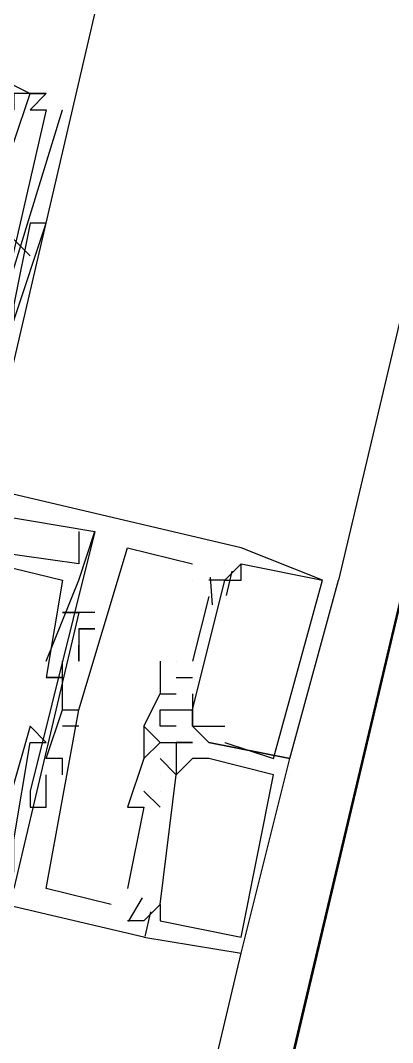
# Model space of a CAD drawing. Header units: feet. Extents: x -84 to 198, y -22 to 181.
# Drawn here: x 119.792 to 120.098, y 83.398 to 84.238 of the extents above; entities that cross this region are included whole.
import ezdxf

# ---------------------------------------------------------------- set-up
doc = ezdxf.new("R2010")
doc.units = ezdxf.units.FT
doc.layers.add('A-LINEA', color=7, linetype='CONTINUOUS')

msp = doc.modelspace()

# ---------------------------------------------------------------- linework, layer by layer
at = {"layer": 'A-LINEA'}
for p, q in [((121.84, 91.1111), (114.56, 60.2978)), ((121.7067, 90.7911), (120.0533, 83.7778)), ((119.8533, 84.2444), (119.76, 83.8444)), ((119.8133, 84.1778), (119.7867, 84.1778)), ((119.8, 84.1778), (119.8, 84.1778)), ((119.8133, 84.1778), (119.8133, 84.1778)), ((119.8133, 84.1778), (119.8133, 84.1778)), ((119.8, 84.1644), (119.8, 84.1644)), ((119.8133, 84.1644), (119.8133, 84.1644)), ((119.8133, 84.1644), (119.8133, 84.1644)), ((119.8267, 84.1644), (119.8267, 84.1644)), ((119.8, 84.0711), (119.7867, 84.0044)), ((119.8, 84.0711), (119.7867, 84.0044)), ((119.7867, 84.0578), (119.8, 84.0444)), ((119.84, 83.8178), (119.84, 83.8178)), ((119.84, 83.8178), (119.84, 83.8178)), ((119.84, 83.8178), (119.84, 83.8178)), ((119.8533, 83.8178), (119.8533, 83.8178)), ((119.8533, 83.8178), (119.8533, 83.8178)), ((119.8533, 83.8178), (119.8533, 83.8178)), ((119.8533, 83.8178), (119.8533, 83.8178)), ((119.8533, 83.8178), (119.8533, 83.8178)), ((119.8533, 83.8178), (119.8533, 83.8178)), ((119.88, 83.8044), (119.88, 83.8044)), ((119.88, 83.8044), (119.88, 83.8044)), ((119.88, 83.8044), (119.88, 83.8044)), ((119.9733, 83.8044), (119.9733, 83.8044)), ((119.9733, 83.8044), (119.9733, 83.8044)), ((119.9733, 83.8044), (119.9733, 83.8044)), ((119.9733, 83.8044), (119.9733, 83.8044)), ((119.9733, 83.8044), (119.9733, 83.8044)), ((119.9733, 83.8044), (119.9733, 83.8044)), ((119.84, 83.7911), (119.84, 83.7911)), ((119.84, 83.7911), (119.84, 83.7911)), ((119.84, 83.7911), (119.84, 83.7911)), ((119.9333, 83.7911), (119.9333, 83.7911)), ((119.9333, 83.7911), (119.9333, 83.7911)), ((119.9333, 83.7911), (119.9333, 83.7911)), ((119.96, 83.7911), (119.96, 83.7911)), ((119.96, 83.7911), (119.96, 83.7911)), ((119.96, 83.7911), (119.96, 83.7911)), ((119.96, 83.7911), (119.96, 83.7911)), ((119.96, 83.7911), (119.96, 83.7911)), ((119.96, 83.7911), (119.96, 83.7911)), ((119.9733, 83.7911), (119.9733, 83.7911)), ((119.9733, 83.7911), (119.9733, 83.7911)), ((119.9733, 83.7911), (119.9733, 83.7911)), ((119.9733, 83.7911), (119.9733, 83.7911)), ((119.9733, 83.7911), (119.9733, 83.7911)), ((119.9733, 83.7911), (119.9733, 83.7911)), ((119.9733, 83.7911), (119.9733, 83.7911)), ((119.9733, 83.7911), (119.9733, 83.7911)), ((119.9733, 83.7911), (119.9733, 83.7911)), ((119.9733, 83.7911), (119.9733, 83.7911)), ((119.9733, 83.7911), (119.9733, 83.7911)), ((119.9733, 83.7911), (119.9733, 83.7911)), ((119.9657, 83.7851), (119.9609, 83.7651)), ((119.9657, 83.7851), (119.9609, 83.7651)), ((119.9657, 83.7851), (119.9609, 83.7651)), ((119.8267, 83.7778), (119.8267, 83.7778)), ((119.8267, 83.7778), (119.8267, 83.7778)), ((119.8267, 83.7778), (119.8267, 83.7778)), ((119.84, 83.7778), (119.84, 83.7778)), ((119.84, 83.7778), (119.84, 83.7778)), ((119.84, 83.7778), (119.84, 83.7778)), ((119.9333, 83.7778), (119.9333, 83.7778)), ((119.9333, 83.7778), (119.9333, 83.7778)), ((119.9333, 83.7778), (119.9333, 83.7778)), ((119.9467, 83.7778), (119.9467, 83.7778)), ((119.9467, 83.7778), (119.9467, 83.7778)), ((119.9467, 83.7778), (119.9467, 83.7778)), ((119.9467, 83.7778), (119.9467, 83.7778)), ((119.9467, 83.7778), (119.9467, 83.7778)), ((119.9467, 83.7778), (119.9467, 83.7778)), ((119.9479, 83.7803), (119.9495, 83.7576)), ((119.9479, 83.7803), (119.9495, 83.7576)), ((119.9479, 83.7803), (119.9495, 83.7576)), ((119.96, 83.7778), (119.96, 83.7778)), ((119.96, 83.7778), (119.96, 83.7778)), ((119.96, 83.7778), (119.96, 83.7778)), ((119.96, 83.7778), (119.96, 83.7778)), ((119.96, 83.7778), (119.96, 83.7778)), ((119.96, 83.7778), (119.96, 83.7778)), ((119.9733, 83.7778), (119.9733, 83.7778)), ((119.9733, 83.7778), (119.9733, 83.7778)), ((119.9733, 83.7778), (119.9733, 83.7778)), ((120.04, 83.7778), (120.04, 83.7778)), ((120.04, 83.7778), (120.04, 83.7778)), ((120.04, 83.7778), (120.04, 83.7778)), ((120.04, 83.7778), (120.04, 83.7778)), ((120.04, 83.7778), (120.04, 83.7778)), ((120.04, 83.7778), (120.04, 83.7778)), ((120.0533, 83.7778), (120.0533, 83.7778)), ((120.0533, 83.7778), (120.0533, 83.7778)), ((120.0533, 83.7778), (120.0533, 83.7778)), ((119.9467, 83.7644), (119.9333, 83.7111)), ((119.9467, 83.7644), (119.9333, 83.7111)), ((119.9467, 83.7644), (119.9333, 83.7111)), ((119.9467, 83.7644), (119.9467, 83.7644)), ((119.9467, 83.7644), (119.9467, 83.7644)), ((119.9467, 83.7644), (119.9467, 83.7644)), ((119.8267, 83.7511), (119.8267, 83.7511)), ((119.8267, 83.7511), (119.8267, 83.7511)), ((119.8267, 83.7511), (119.8267, 83.7511)), ((119.84, 83.7511), (119.84, 83.7511)), ((119.84, 83.7511), (119.84, 83.7511)), ((119.84, 83.7511), (119.84, 83.7511)), ((119.8533, 83.7511), (119.8533, 83.7511)), ((119.8533, 83.7511), (119.8533, 83.7511)), ((119.8533, 83.7511), (119.8533, 83.7511)), ((119.84, 83.7378), (119.84, 83.7378)), ((119.84, 83.7378), (119.84, 83.7378)), ((119.84, 83.7378), (119.84, 83.7378)), ((119.84, 83.7378), (119.84, 83.7378)), ((119.84, 83.7378), (119.84, 83.7378)), ((119.84, 83.7378), (119.84, 83.7378)), ((119.84, 83.7378), (119.84, 83.7378)), ((119.84, 83.7378), (119.84, 83.7378)), ((119.84, 83.7378), (119.84, 83.7378)), ((119.8533, 83.7378), (119.8533, 83.7378)), ((119.8533, 83.7378), (119.8533, 83.7378)), ((119.8533, 83.7378), (119.8533, 83.7378)), ((119.8533, 83.7378), (119.8533, 83.7378)), ((119.8533, 83.7378), (119.8533, 83.7378)), ((119.8533, 83.7378), (119.8533, 83.7378)), ((119.8533, 83.7378), (119.8533, 83.7378)), ((119.8533, 83.7378), (119.8533, 83.7378)), ((119.8533, 83.7378), (119.8533, 83.7378)), ((119.84, 83.7244), (119.84, 83.7244)), ((119.84, 83.7244), (119.84, 83.7244)), ((119.84, 83.7244), (119.84, 83.7244)), ((119.8133, 83.7111), (119.8133, 83.7111)), ((119.8133, 83.7111), (119.8133, 83.7111)), ((119.8133, 83.7111), (119.8133, 83.7111)), ((119.8267, 83.6711), (119.8267, 83.7111)), ((119.8267, 83.7111), (119.8267, 83.7111)), ((119.8267, 83.6711), (119.8267, 83.7111)), ((119.8267, 83.7111), (119.8267, 83.7111)), ((119.8267, 83.6711), (119.8267, 83.7111)), ((119.8267, 83.7111), (119.8267, 83.7111)), ((119.84, 83.7111), (119.84, 83.7111)), ((119.84, 83.7111), (119.84, 83.7111)), ((119.84, 83.7111), (119.84, 83.7111)), ((119.84, 83.7111), (119.84, 83.7111)), ((119.84, 83.7111), (119.84, 83.7111)), ((119.84, 83.7111), (119.84, 83.7111)), ((119.9067, 83.7111), (119.9067, 83.7111)), ((119.9067, 83.7111), (119.9067, 83.7111)), ((119.9067, 83.7111), (119.9067, 83.7111)), ((119.92, 83.7111), (119.92, 83.7111)), ((119.92, 83.7111), (119.92, 83.7111)), ((119.92, 83.7111), (119.92, 83.7111)), ((119.92, 83.7111), (119.92, 83.7111)), ((119.92, 83.7111), (119.92, 83.7111)), ((119.92, 83.7111), (119.92, 83.7111)), ((119.9333, 83.7111), (119.9333, 83.7111)), ((119.9333, 83.7111), (119.9333, 83.7111)), ((119.9333, 83.7111), (119.9333, 83.7111)), ((119.8133, 83.6978), (119.8133, 83.6978)), ((119.8133, 83.6978), (119.8133, 83.6978)), ((119.8133, 83.6978), (119.8133, 83.6978)), ((119.8133, 83.6978), (119.8133, 83.6978)), ((119.8133, 83.6978), (119.8133, 83.6978)), ((119.8133, 83.6978), (119.8133, 83.6978)), ((119.8267, 83.6978), (119.8267, 83.6978)), ((119.8267, 83.6978), (119.8267, 83.6978)), ((119.8267, 83.6978), (119.8267, 83.6978)), ((119.92, 83.6978), (119.9333, 83.6978)), ((119.92, 83.6978), (119.92, 83.6978)), ((119.92, 83.6978), (119.9333, 83.6978)), ((119.92, 83.6978), (119.92, 83.6978)), ((119.92, 83.6978), (119.9333, 83.6978)), ((119.92, 83.6978), (119.92, 83.6978)), ((119.9333, 83.6978), (119.9333, 83.6978)), ((119.9333, 83.6978), (119.9333, 83.6978)), ((119.9333, 83.6978), (119.9333, 83.6978)), ((119.9067, 83.6844), (119.9067, 83.6844)), ((119.9067, 83.6844), (119.9067, 83.6844)), ((119.9067, 83.6844), (119.9067, 83.6844)), ((119.9067, 83.6844), (119.9067, 83.6844)), ((119.9067, 83.6844), (119.9067, 83.6844)), ((119.9067, 83.6844), (119.9067, 83.6844)), ((119.92, 83.6844), (119.92, 83.6844)), ((119.92, 83.6844), (119.92, 83.6844)), ((119.92, 83.6844), (119.92, 83.6844)), ((119.92, 83.6844), (119.92, 83.6844)), ((119.92, 83.6844), (119.92, 83.6844)), ((119.92, 83.6844), (119.92, 83.6844)), ((119.9333, 83.6844), (119.9333, 83.6844)), ((119.9333, 83.6844), (119.9333, 83.6844)), ((119.9333, 83.6844), (119.9333, 83.6844)), ((119.8267, 83.6711), (119.8267, 83.6711)), ((119.8267, 83.6711), (119.8267, 83.6711)), ((119.8267, 83.6711), (119.8267, 83.6711)), ((119.8267, 83.6711), (119.8267, 83.6711)), ((119.8267, 83.6711), (119.8267, 83.6711)), ((119.8267, 83.6711), (119.8267, 83.6711)), ((119.84, 83.6711), (119.84, 83.6711)), ((119.84, 83.6711), (119.84, 83.6711)), ((119.84, 83.6711), (119.84, 83.6711)), ((119.84, 83.6711), (119.84, 83.6711)), ((119.84, 83.6711), (119.84, 83.6711)), ((119.84, 83.6711), (119.84, 83.6711)), ((119.9067, 83.6711), (119.9067, 83.6711)), ((119.9067, 83.6711), (119.9067, 83.6711)), ((119.9067, 83.6711), (119.9067, 83.6711)), ((119.92, 83.6711), (119.92, 83.6711)), ((119.92, 83.6711), (119.92, 83.6711)), ((119.92, 83.6711), (119.92, 83.6711)), ((119.92, 83.6711), (119.92, 83.6711)), ((119.92, 83.6711), (119.92, 83.6711)), ((119.92, 83.6711), (119.92, 83.6711)), ((119.9333, 83.6711), (119.9333, 83.6711)), ((119.9333, 83.6711), (119.9333, 83.6711)), ((119.9333, 83.6711), (119.9333, 83.6711)), ((119.9333, 83.6711), (119.9333, 83.6711)), ((119.9333, 83.6711), (119.9333, 83.6711)), ((119.9333, 83.6711), (119.9333, 83.6711)), ((119.9333, 83.6711), (119.9333, 83.6711)), ((119.9333, 83.6711), (119.9333, 83.6711)), ((119.9333, 83.6711), (119.9333, 83.6711)), ((119.8, 83.6578), (119.8, 83.6578)), ((119.8, 83.6578), (119.8, 83.6578)), ((119.8, 83.6578), (119.8, 83.6578)), ((119.84, 83.6578), (119.8267, 83.6578)), ((119.8267, 83.6578), (119.8267, 83.6578)), ((119.84, 83.6578), (119.8267, 83.6578)), ((119.8267, 83.6578), (119.8267, 83.6578)), ((119.84, 83.6578), (119.8267, 83.6578)), ((119.8267, 83.6578), (119.8267, 83.6578)), ((119.84, 83.6578), (119.84, 83.6578)), ((119.84, 83.6578), (119.84, 83.6578)), ((119.84, 83.6578), (119.84, 83.6578)), ((119.8933, 83.6578), (119.8933, 83.6578)), ((119.8933, 83.6578), (119.8933, 83.6578)), ((119.8933, 83.6578), (119.8933, 83.6578)), ((119.8933, 83.6578), (119.8933, 83.6578)), ((119.8933, 83.6578), (119.8933, 83.6578)), ((119.8933, 83.6578), (119.8933, 83.6578)), ((119.9067, 83.6578), (119.9067, 83.6578)), ((119.9067, 83.6578), (119.9067, 83.6578)), ((119.9067, 83.6578), (119.9067, 83.6578)), ((119.92, 83.6578), (119.92, 83.6578)), ((119.92, 83.6578), (119.92, 83.6578)), ((119.92, 83.6578), (119.92, 83.6578)), ((119.9333, 83.6578), (119.96, 83.6578)), ((119.9333, 83.6578), (119.9333, 83.6578)), ((119.9333, 83.6578), (119.9333, 83.6578)), ((119.9333, 83.6578), (119.9333, 83.6578)), ((119.9333, 83.6578), (119.96, 83.6578)), ((119.9333, 83.6578), (119.9333, 83.6578)), ((119.9333, 83.6578), (119.9333, 83.6578)), ((119.9333, 83.6578), (119.9333, 83.6578)), ((119.9333, 83.6578), (119.96, 83.6578)), ((119.9333, 83.6578), (119.9333, 83.6578)), ((119.9333, 83.6578), (119.9333, 83.6578)), ((119.9333, 83.6578), (119.9333, 83.6578)), ((119.96, 83.6578), (119.96, 83.6578)), ((119.96, 83.6578), (119.96, 83.6578)), ((119.96, 83.6578), (119.96, 83.6578)), ((119.8933, 83.4844), (119.2133, 83.6444)), ((119.8933, 83.4844), (119.2133, 83.6444)), ((119.8933, 83.4844), (119.2133, 83.6444)), ((119.8, 83.6444), (119.8, 83.6444)), ((119.8, 83.6444), (119.8, 83.6444)), ((119.8, 83.6444), (119.8, 83.6444)), ((119.8133, 83.6444), (119.8133, 83.6444)), ((119.8133, 83.6444), (119.8133, 83.6444)), ((119.8133, 83.6444), (119.8133, 83.6444)), ((119.9067, 83.6444), (119.9067, 83.6444)), ((119.9067, 83.6444), (119.9067, 83.6444)), ((119.9067, 83.6444), (119.9067, 83.6444)), ((119.9067, 83.6444), (119.9067, 83.6444)), ((119.9067, 83.6444), (119.9067, 83.6444)), ((119.9067, 83.6444), (119.9067, 83.6444)), ((119.9067, 83.6444), (119.9067, 83.6444)), ((119.9067, 83.6444), (119.9067, 83.6444)), ((119.9067, 83.6444), (119.9067, 83.6444)), ((119.92, 83.6444), (119.9333, 83.6444)), ((119.92, 83.6444), (119.92, 83.6444)), ((119.92, 83.6444), (119.9333, 83.6444)), ((119.92, 83.6444), (119.92, 83.6444)), ((119.92, 83.6444), (119.9333, 83.6444)), ((119.92, 83.6444), (119.92, 83.6444)), ((119.9333, 83.6444), (119.92, 83.6444)), ((119.92, 83.6444), (119.92, 83.6444)), ((119.92, 83.6444), (119.92, 83.6444)), ((119.9333, 83.6444), (119.92, 83.6444)), ((119.92, 83.6444), (119.92, 83.6444)), ((119.92, 83.6444), (119.92, 83.6444)), ((119.9333, 83.6444), (119.92, 83.6444)), ((119.92, 83.6444), (119.92, 83.6444)), ((119.92, 83.6444), (119.92, 83.6444)), ((119.9333, 83.6444), (119.9333, 83.6444)), ((119.9333, 83.6444), (119.9333, 83.6444)), ((119.9333, 83.6444), (119.9333, 83.6444)), ((119.9333, 83.6444), (119.9333, 83.6444)), ((119.9333, 83.6444), (119.9333, 83.6444)), ((119.9333, 83.6444), (119.9333, 83.6444)), ((119.9467, 83.6444), (119.9467, 83.6444)), ((119.9467, 83.6444), (119.9467, 83.6444)), ((119.9467, 83.6444), (119.9467, 83.6444)), ((119.9467, 83.6444), (119.9467, 83.6444)), ((119.9467, 83.6444), (119.9467, 83.6444)), ((119.9467, 83.6444), (119.9467, 83.6444)), ((119.96, 83.6444), (119.96, 83.6444)), ((119.96, 83.6444), (119.96, 83.6444)), ((119.96, 83.6444), (119.96, 83.6444)), ((120.0133, 83.6444), (120.0133, 83.6444)), ((119.8133, 83.6311), (119.8133, 83.6311)), ((119.8133, 83.6311), (119.8133, 83.6311)), ((119.8133, 83.6311), (119.8133, 83.6311)), ((119.8267, 83.6311), (119.8267, 83.6311)), ((119.8267, 83.6311), (119.8267, 83.6311)), ((119.8267, 83.6311), (119.8267, 83.6311)), ((119.8933, 83.6311), (119.88, 83.5911)), ((119.8933, 83.6311), (119.88, 83.5911)), ((119.8933, 83.6311), (119.88, 83.5911)), ((119.8933, 83.6311), (119.8933, 83.6311)), ((119.8933, 83.6311), (119.8933, 83.6311)), ((119.8933, 83.6311), (119.8933, 83.6311)), ((119.8933, 83.6311), (119.8933, 83.6311)), ((119.8933, 83.6311), (119.8933, 83.6311)), ((119.8933, 83.6311), (119.8933, 83.6311)), ((119.8933, 83.6311), (119.8933, 83.6311)), ((119.8933, 83.6311), (119.8933, 83.6311)), ((119.8933, 83.6311), (119.8933, 83.6311)), ((119.8933, 83.6311), (119.8933, 83.6311)), ((119.8933, 83.6311), (119.8933, 83.6311)), ((119.8933, 83.6311), (119.8933, 83.6311)), ((119.9067, 83.6311), (119.9067, 83.6311)), ((119.9067, 83.6311), (119.9067, 83.6311)), ((119.9067, 83.6311), (119.9067, 83.6311)), ((119.92, 83.6311), (119.92, 83.6311)), ((119.92, 83.6311), (119.92, 83.6311)), ((119.92, 83.6311), (119.92, 83.6311)), ((119.9467, 83.6311), (119.9333, 83.6311)), ((119.9333, 83.6311), (119.9333, 83.6311)), ((119.9333, 83.6311), (119.9333, 83.6311)), ((119.9467, 83.6311), (119.9333, 83.6311)), ((119.9333, 83.6311), (119.9333, 83.6311)), ((119.9333, 83.6311), (119.9333, 83.6311)), ((119.9467, 83.6311), (119.9333, 83.6311)), ((119.9333, 83.6311), (119.9333, 83.6311)), ((119.9333, 83.6311), (119.9333, 83.6311)), ((119.9467, 83.6311), (119.9467, 83.6311)), ((119.9467, 83.6311), (119.9467, 83.6311)), ((119.9467, 83.6311), (119.9467, 83.6311)), ((119.9467, 83.6311), (119.9467, 83.6311)), ((119.9467, 83.6311), (119.9467, 83.6311)), ((119.9467, 83.6311), (119.9467, 83.6311)), ((120, 83.6311), (120, 83.6311)), ((120, 83.6311), (120, 83.6311)), ((120, 83.6311), (120, 83.6311)), ((120.0133, 83.6311), (120.0133, 83.6311)), ((120.0133, 83.6311), (120.0133, 83.6311)), ((120.0133, 83.6311), (120.0133, 83.6311)), ((120.0133, 83.6311), (120.0133, 83.6311)), ((120.0133, 83.6311), (120.0133, 83.6311)), ((120.0133, 83.6311), (120.0133, 83.6311)), ((119.8133, 83.5911), (119.8133, 83.6178)), ((119.8133, 83.6178), (119.8133, 83.6178)), ((119.8133, 83.5911), (119.8133, 83.6178)), ((119.8133, 83.6178), (119.8133, 83.6178)), ((119.8133, 83.5911), (119.8133, 83.6178)), ((119.8133, 83.6178), (119.8133, 83.6178)), ((119.8267, 83.6178), (119.8267, 83.6178)), ((119.8267, 83.6178), (119.8267, 83.6178)), ((119.8267, 83.6178), (119.8267, 83.6178)), ((119.8933, 83.6178), (119.8933, 83.6178)), ((119.8933, 83.6178), (119.8933, 83.6178)), ((119.8933, 83.6178), (119.8933, 83.6178)), ((119.8933, 83.6178), (119.8933, 83.6178)), ((119.8933, 83.6178), (119.8933, 83.6178)), ((119.8933, 83.6178), (119.8933, 83.6178)), ((119.8933, 83.6178), (119.8933, 83.6178)), ((119.8933, 83.6178), (119.8933, 83.6178)), ((119.8933, 83.6178), (119.8933, 83.6178)), ((119.8933, 83.6178), (119.8933, 83.6178)), ((119.8933, 83.6178), (119.8933, 83.6178)), ((119.8933, 83.6178), (119.8933, 83.6178)), ((119.9067, 83.5111), (119.92, 83.6178)), ((119.9067, 83.6178), (119.9067, 83.6178)), ((119.9067, 83.6178), (119.9067, 83.6178)), ((119.9067, 83.6178), (119.9067, 83.6178)), ((119.9067, 83.6178), (119.9067, 83.6178)), ((119.9067, 83.5111), (119.92, 83.6178)), ((119.9067, 83.6178), (119.9067, 83.6178)), ((119.9067, 83.6178), (119.9067, 83.6178)), ((119.9067, 83.6178), (119.9067, 83.6178)), ((119.9067, 83.6178), (119.9067, 83.6178)), ((119.9067, 83.5111), (119.92, 83.6178)), ((119.9067, 83.6178), (119.9067, 83.6178)), ((119.9067, 83.6178), (119.9067, 83.6178)), ((119.9067, 83.6178), (119.9067, 83.6178)), ((119.9067, 83.6178), (119.9067, 83.6178)), ((119.92, 83.6178), (119.92, 83.6178)), ((119.92, 83.6178), (119.92, 83.6178)), ((119.92, 83.6178), (119.92, 83.6178)), ((119.92, 83.6178), (119.92, 83.6178)), ((119.92, 83.6178), (119.92, 83.6178)), ((119.92, 83.6178), (119.92, 83.6178)), ((120, 83.6178), (120, 83.6178)), ((120, 83.6178), (120, 83.6178)), ((120, 83.6178), (120, 83.6178)), ((120.0133, 83.6178), (120.0133, 83.6178)), ((119.8, 83.6044), (119.8, 83.6044)), ((119.8, 83.6044), (119.8, 83.6044)), ((119.8, 83.6044), (119.8, 83.6044)), ((119.8, 83.6044), (119.8, 83.6044)), ((119.8, 83.6044), (119.8, 83.6044)), ((119.8, 83.6044), (119.8, 83.6044)), ((119.8133, 83.6044), (119.8133, 83.6044)), ((119.8133, 83.6044), (119.8133, 83.6044)), ((119.8133, 83.6044), (119.8133, 83.6044)), ((119.9067, 83.5911), (119.8933, 83.6044)), ((119.8933, 83.6044), (119.8933, 83.6044)), ((119.9067, 83.5911), (119.8933, 83.6044)), ((119.8933, 83.6044), (119.8933, 83.6044)), ((119.9067, 83.5911), (119.8933, 83.6044)), ((119.8933, 83.6044), (119.8933, 83.6044)), ((119.9067, 83.6044), (119.9067, 83.6044)), ((119.9067, 83.6044), (119.9067, 83.6044)), ((119.9067, 83.6044), (119.9067, 83.6044)), ((119.9067, 83.6044), (119.9067, 83.6044)), ((119.9067, 83.6044), (119.9067, 83.6044)), ((119.9067, 83.6044), (119.9067, 83.6044)), ((119.8, 83.5911), (119.8, 83.5911)), ((119.8, 83.5911), (119.8, 83.5911)), ((119.8, 83.5911), (119.8, 83.5911)), ((119.8, 83.5911), (119.8, 83.5911)), ((119.8, 83.5911), (119.8, 83.5911)), ((119.8, 83.5911), (119.8, 83.5911)), ((119.8133, 83.5911), (119.8133, 83.5911)), ((119.8133, 83.5911), (119.8133, 83.5911)), ((119.8133, 83.5911), (119.8133, 83.5911)), ((119.8133, 83.5911), (119.8133, 83.5911)), ((119.8133, 83.5911), (119.8133, 83.5911)), ((119.8133, 83.5911), (119.8133, 83.5911)), ((119.88, 83.5911), (119.88, 83.5911)), ((119.88, 83.5911), (119.88, 83.5911)), ((119.88, 83.5911), (119.88, 83.5911)), ((119.88, 83.5911), (119.88, 83.5911)), ((119.88, 83.5911), (119.88, 83.5911)), ((119.88, 83.5911), (119.88, 83.5911)), ((119.8933, 83.5911), (119.8933, 83.5911)), ((119.8933, 83.5911), (119.8933, 83.5911)), ((119.8933, 83.5911), (119.8933, 83.5911)), ((119.8933, 83.5911), (119.8933, 83.5911)), ((119.8933, 83.5911), (119.8933, 83.5911)), ((119.8933, 83.5911), (119.8933, 83.5911)), ((119.9067, 83.5911), (119.9067, 83.5911)), ((119.9067, 83.5911), (119.9067, 83.5911)), ((119.9067, 83.5911), (119.9067, 83.5911)), ((119.8133, 83.5244), (119.8133, 83.5244)), ((119.8133, 83.5244), (119.8133, 83.5244)), ((119.8133, 83.5244), (119.8133, 83.5244)), ((119.88, 83.5244), (119.88, 83.5244)), ((119.88, 83.5244), (119.88, 83.5244)), ((119.88, 83.5244), (119.88, 83.5244)), ((119.8921, 83.5168), (119.8806, 83.4973)), ((119.8921, 83.5168), (119.8806, 83.4973)), ((119.8921, 83.5168), (119.8806, 83.4973)), ((119.8667, 83.5111), (119.8667, 83.5111)), ((119.8667, 83.5111), (119.8667, 83.5111)), ((119.8667, 83.5111), (119.8667, 83.5111)), ((119.8933, 83.5111), (119.8933, 83.5111)), ((119.8933, 83.5111), (119.8933, 83.5111)), ((119.8933, 83.5111), (119.8933, 83.5111)), ((119.8933, 83.5111), (119.8933, 83.5111)), ((119.8933, 83.5111), (119.8933, 83.5111)), ((119.8933, 83.5111), (119.8933, 83.5111)), ((119.899, 83.5051), (119.8943, 83.485)), ((119.899, 83.5051), (119.8943, 83.485)), ((119.899, 83.5051), (119.8943, 83.485)), ((119.9067, 83.5111), (119.9067, 83.5111)), ((119.9067, 83.5111), (119.9067, 83.5111)), ((119.9067, 83.5111), (119.9067, 83.5111)), ((119.9067, 83.5111), (119.9067, 83.5111)), ((119.9067, 83.5111), (119.9067, 83.5111)), ((119.9067, 83.5111), (119.9067, 83.5111)), ((119.8933, 83.4978), (119.88, 83.4978)), ((119.88, 83.4978), (119.88, 83.4978)), ((119.8933, 83.4978), (119.88, 83.4978)), ((119.88, 83.4978), (119.88, 83.4978)), ((119.8933, 83.4978), (119.88, 83.4978)), ((119.88, 83.4978), (119.88, 83.4978)), ((119.8933, 83.4978), (119.8933, 83.4978)), ((119.8933, 83.4978), (119.8933, 83.4978)), ((119.8933, 83.4978), (119.8933, 83.4978)), ((119.8933, 83.4978), (119.8933, 83.4978)), ((119.8933, 83.4978), (119.8933, 83.4978)), ((119.8933, 83.4978), (119.8933, 83.4978)), ((119.9067, 83.4978), (119.9067, 83.4978)), ((119.9067, 83.4978), (119.9067, 83.4978)), ((119.9067, 83.4978), (119.9067, 83.4978)), ((119.8933, 83.4844), (119.8933, 83.4844)), ((119.8933, 83.4844), (119.8933, 83.4844)), ((119.8933, 83.4844), (119.8933, 83.4844)), ((119.8933, 83.4844), (119.8933, 83.4844)), ((119.8933, 83.4844), (119.8933, 83.4844)), ((119.8933, 83.4844), (119.8933, 83.4844)), ((119.9733, 83.4844), (119.9733, 83.4844)), ((119.9733, 83.4844), (119.9733, 83.4844)), ((119.9733, 83.4844), (119.9733, 83.4844)), ((118.32, 76.4578), (119.9733, 83.4711)), ((119.9733, 83.4711), (119.9733, 83.4711)), ((119.9733, 83.4711), (119.9733, 83.4711)), ((119.9733, 83.4711), (119.9733, 83.4711))]:
    msp.add_line(p, q, dxfattribs=at)
for points in [[(135.8933, 108.7111), (131.36, 89.5511), (124.5867, 91.1511), (124.44, 90.4978), (121.84, 91.1111), (121.3333, 88.9644), (118.2, 75.6978), (129.9467, 72.9244)], [(119.7733, 84.1778), (119.7733, 84.1911), (119.8, 84.1778), (119.7867, 84.1778), (119.7867, 84.1644), (119.7733, 84.1511), (119.7867, 84.1511), (119.7733, 84.1511), (119.7733, 84.1378), (119.76, 84.1244), (119.72, 84.1244)], [(119.7733, 84.1111), (119.7867, 84.1378), (119.7867, 84.1378), (119.8, 84.1778), (119.8133, 84.1778), (119.8, 84.1644), (119.8133, 84.1644), (119.7733, 83.9911), (119.76, 84.0044), (119.76, 83.9644), (119.7467, 83.9644), (119.7333, 83.9644), (119.7333, 83.9778), (119.6667, 83.9911), (119.6667, 83.9778), (119.6533, 83.9911), (119.64, 83.9911), (119.6533, 84.0311), (119.64, 84.0311)], [(119.76, 83.9378), (119.7733, 83.9911), (119.8267, 84.1644)], [(119.7867, 84.0044), (119.7867, 84.0044), (119.7867, 83.9911), (119.8133, 84.0711), (119.8, 84.0711), (119.8, 84.0711)], [(119.9733, 83.8044), (119.2933, 83.9644), (119.2533, 83.8044), (119.28, 83.8044), (119.2533, 83.7244), (119.28, 83.7111), (119.28, 83.7244), (119.28, 83.7244)], [(119.9733, 83.8044), (119.2933, 83.9644), (119.2533, 83.8044), (119.28, 83.8044), (119.2533, 83.7244), (119.28, 83.7111), (119.28, 83.7244), (119.28, 83.7244)], [(119.9733, 83.8044), (119.2933, 83.9644), (119.2533, 83.8044), (119.28, 83.8044), (119.2533, 83.7244), (119.28, 83.7111), (119.28, 83.7244), (119.28, 83.7244)], [(119.3067, 83.8178), (119.3333, 83.8978), (119.8267, 83.7778), (119.8133, 83.6978), (119.8133, 83.6978), (119.8267, 83.6978), (119.8133, 83.6978)], [(119.3067, 83.8178), (119.3333, 83.8978), (119.8267, 83.7778), (119.8133, 83.6978), (119.8133, 83.6978), (119.8267, 83.6978), (119.8133, 83.6978)], [(119.3067, 83.8178), (119.3333, 83.8978), (119.8267, 83.7778), (119.8133, 83.6978), (119.8133, 83.6978), (119.8267, 83.6978), (119.8133, 83.6978)], [(119.84, 83.8178), (119.84, 83.7911), (119.7467, 83.8044), (119.7467, 83.8178), (119.76, 83.8311)], [(119.84, 83.8178), (119.84, 83.7911), (119.7467, 83.8044), (119.7467, 83.8178), (119.76, 83.8311)], [(119.84, 83.8178), (119.84, 83.7911), (119.7467, 83.8044), (119.7467, 83.8178), (119.76, 83.8311)], [(119.7733, 83.8311), (119.8533, 83.8178), (119.8, 83.6044), (119.8, 83.5911), (119.8133, 83.5911), (119.8133, 83.6044)], [(119.7733, 83.8311), (119.8533, 83.8178), (119.8, 83.6044), (119.8, 83.5911), (119.8133, 83.5911), (119.8133, 83.6044)], [(119.7733, 83.8311), (119.8533, 83.8178), (119.8, 83.6044), (119.8, 83.5911), (119.8133, 83.5911), (119.8133, 83.6044)], [(119.8133, 83.7111), (119.84, 83.7778), (119.8533, 83.8178)], [(119.8133, 83.7111), (119.84, 83.7778), (119.8533, 83.8178)], [(119.8133, 83.7111), (119.84, 83.7778), (119.8533, 83.8178)], [(119.8267, 83.6178), (119.8267, 83.6311), (119.8133, 83.6311), (119.8267, 83.6711), (119.84, 83.6711), (119.88, 83.8044), (119.9333, 83.7911)], [(119.8267, 83.6178), (119.8267, 83.6311), (119.8133, 83.6311), (119.8267, 83.6711), (119.84, 83.6711), (119.88, 83.8044), (119.9333, 83.7911)], [(119.8267, 83.6178), (119.8267, 83.6311), (119.8133, 83.6311), (119.8267, 83.6711), (119.84, 83.6711), (119.88, 83.8044), (119.9333, 83.7911)], [(119.9733, 83.7911), (119.96, 83.7778), (119.9733, 83.7778), (119.9733, 83.7911), (120.04, 83.7778), (120.04, 83.7778), (119.9733, 83.8044)], [(119.9733, 83.7911), (119.96, 83.7778), (119.9733, 83.7778), (119.9733, 83.7911), (120.04, 83.7778), (120.04, 83.7778), (119.9733, 83.8044)], [(119.9733, 83.7911), (119.96, 83.7778), (119.9733, 83.7778), (119.9733, 83.7911), (120.04, 83.7778), (120.04, 83.7778), (119.9733, 83.8044)], [(119.7867, 83.5378), (119.7867, 83.5644), (119.8, 83.6444), (119.8133, 83.6444), (119.8, 83.6578), (119.8, 83.6578), (119.7733, 83.5644), (119.28, 83.6844), (119.3067, 83.7778)], [(119.7867, 83.5378), (119.7867, 83.5644), (119.8, 83.6444), (119.8133, 83.6444), (119.8, 83.6578), (119.8, 83.6578), (119.7733, 83.5644), (119.28, 83.6844), (119.3067, 83.7778)], [(119.7867, 83.5378), (119.7867, 83.5644), (119.8, 83.6444), (119.8133, 83.6444), (119.8, 83.6578), (119.8, 83.6578), (119.7733, 83.5644), (119.28, 83.6844), (119.3067, 83.7778)], [(119.9333, 83.6844), (119.9333, 83.6711), (119.96, 83.7778), (119.9467, 83.7778)], [(119.9333, 83.6578), (119.9467, 83.6444), (120.0133, 83.6311), (120.0533, 83.7778)], [(119.9333, 83.6844), (119.9333, 83.6711), (119.96, 83.7778), (119.9467, 83.7778)], [(119.9333, 83.6578), (119.9467, 83.6444), (120.0133, 83.6311), (120.0533, 83.7778)], [(119.9333, 83.6844), (119.9333, 83.6711), (119.96, 83.7778), (119.9467, 83.7778)], [(119.9333, 83.6578), (119.9467, 83.6444), (120.0133, 83.6311), (120.0533, 83.7778)], [(119.96, 83.6444), (119.96, 83.6444), (119.96, 83.6444), (119.96, 83.6444), (120, 83.6311), (120, 83.6311), (120.04, 83.7778), (120.04, 83.7778)], [(119.96, 83.6444), (119.96, 83.6444), (119.96, 83.6444), (119.96, 83.6444), (120, 83.6311), (120, 83.6311), (120.04, 83.7778), (120.04, 83.7778)], [(119.96, 83.6444), (119.96, 83.6444), (119.96, 83.6444), (119.96, 83.6444), (120, 83.6311), (120, 83.6311), (120.04, 83.7778), (120.04, 83.7778)], [(119.8533, 83.7511), (119.8267, 83.7511), (119.84, 83.7511), (119.7867, 83.5244), (119.7067, 83.5511)], [(119.8533, 83.7511), (119.8267, 83.7511), (119.84, 83.7511), (119.7867, 83.5244), (119.7067, 83.5511)], [(119.8533, 83.7511), (119.8267, 83.7511), (119.84, 83.7511), (119.7867, 83.5244), (119.7067, 83.5511)], [(119.84, 83.7378), (119.8533, 83.7378), (119.84, 83.7378), (119.84, 83.7111), (119.84, 83.7244)], [(119.84, 83.7378), (119.8533, 83.7378), (119.84, 83.7378), (119.84, 83.7111), (119.84, 83.7244)], [(119.84, 83.7378), (119.8533, 83.7378), (119.84, 83.7378), (119.84, 83.7111), (119.84, 83.7244)], [(119.9067, 83.7111), (119.9067, 83.6844), (119.92, 83.6844)], [(119.9067, 83.7111), (119.9067, 83.6844), (119.92, 83.6844)], [(119.9067, 83.7111), (119.9067, 83.6844), (119.92, 83.6844)], [(119.9067, 83.6444), (119.8933, 83.6578), (119.9067, 83.6844), (119.9067, 83.6844), (119.9067, 83.6844), (119.9067, 83.6844), (119.9067, 83.6844)], [(119.9067, 83.6444), (119.8933, 83.6578), (119.9067, 83.6844), (119.9067, 83.6844), (119.9067, 83.6844), (119.9067, 83.6844), (119.9067, 83.6844)], [(119.9067, 83.6444), (119.8933, 83.6578), (119.9067, 83.6844), (119.9067, 83.6844), (119.9067, 83.6844), (119.9067, 83.6844), (119.9067, 83.6844)], [(119.8667, 83.5111), (119.8133, 83.5244), (119.84, 83.6711)], [(119.8667, 83.5111), (119.8133, 83.5244), (119.84, 83.6711)], [(119.8667, 83.5111), (119.8133, 83.5244), (119.84, 83.6711)], [(119.92, 83.6578), (119.9067, 83.6578), (119.9067, 83.6711), (119.9333, 83.6711), (119.9333, 83.6578), (119.9333, 83.6578), (119.9333, 83.6711), (119.9333, 83.6711), (119.9333, 83.6711)], [(119.92, 83.6578), (119.9067, 83.6578), (119.9067, 83.6711), (119.9333, 83.6711), (119.9333, 83.6578), (119.9333, 83.6578), (119.9333, 83.6711), (119.9333, 83.6711), (119.9333, 83.6711)], [(119.92, 83.6578), (119.9067, 83.6578), (119.9067, 83.6711), (119.9333, 83.6711), (119.9333, 83.6578), (119.9333, 83.6578), (119.9333, 83.6711), (119.9333, 83.6711), (119.9333, 83.6711)], [(119.9067, 83.6444), (119.8933, 83.6578), (119.8933, 83.6311)], [(119.9067, 83.6444), (119.8933, 83.6578), (119.8933, 83.6311)], [(119.9067, 83.6444), (119.8933, 83.6578), (119.8933, 83.6311)], [(119.8933, 83.6311), (119.9067, 83.6444), (119.92, 83.6444), (119.92, 83.6178), (119.9067, 83.6311)], [(119.8933, 83.4844), (119.9733, 83.4711), (119.9733, 83.4711), (120.0133, 83.6311), (119.9467, 83.6444)], [(119.8933, 83.6311), (119.9067, 83.6444), (119.92, 83.6444), (119.92, 83.6178), (119.9067, 83.6311)], [(119.8933, 83.4844), (119.9733, 83.4711), (119.9733, 83.4711), (120.0133, 83.6311), (119.9467, 83.6444)], [(119.8933, 83.6311), (119.9067, 83.6444), (119.92, 83.6444), (119.92, 83.6178), (119.9067, 83.6311)], [(119.8933, 83.4844), (119.9733, 83.4711), (119.9733, 83.4711), (120.0133, 83.6311), (119.9467, 83.6444)], [(119.8933, 83.4978), (119.9067, 83.5111), (119.9067, 83.4978), (119.9733, 83.4844), (119.9733, 83.4844), (120, 83.6178), (120, 83.6178), (119.9467, 83.6311), (119.9467, 83.6311), (119.9467, 83.6311), (119.9467, 83.6311), (119.9333, 83.6311), (119.9333, 83.6311)], [(119.8933, 83.4978), (119.9067, 83.5111), (119.9067, 83.4978), (119.9733, 83.4844), (119.9733, 83.4844), (120, 83.6178), (120, 83.6178), (119.9467, 83.6311), (119.9467, 83.6311), (119.9467, 83.6311), (119.9467, 83.6311), (119.9333, 83.6311), (119.9333, 83.6311)], [(119.8933, 83.4978), (119.9067, 83.5111), (119.9067, 83.4978), (119.9733, 83.4844), (119.9733, 83.4844), (120, 83.6178), (120, 83.6178), (119.9467, 83.6311), (119.9467, 83.6311), (119.9467, 83.6311), (119.9467, 83.6311), (119.9333, 83.6311), (119.9333, 83.6311)], [(119.9333, 83.6311), (119.92, 83.6178), (119.92, 83.6178), (119.92, 83.6178), (119.92, 83.6178)], [(119.9333, 83.6311), (119.92, 83.6178), (119.92, 83.6178), (119.92, 83.6178), (119.92, 83.6178)], [(119.9333, 83.6311), (119.92, 83.6178), (119.92, 83.6178), (119.92, 83.6178), (119.92, 83.6178)], [(119.88, 83.5911), (119.8933, 83.5911), (119.88, 83.5244)], [(119.88, 83.5911), (119.8933, 83.5911), (119.88, 83.5244)], [(119.88, 83.5911), (119.8933, 83.5911), (119.88, 83.5244)]]:
    msp.add_lwpolyline(points, dxfattribs=at)
msp.add_lwpolyline([(119.8933, 83.6178), (119.8933, 83.6178), (119.8933, 83.6178), (119.8933, 83.6178)], close=True, dxfattribs=at)
msp.add_lwpolyline([(119.8933, 83.6178), (119.8933, 83.6178), (119.8933, 83.6178), (119.8933, 83.6178)], close=True, dxfattribs=at)
msp.add_lwpolyline([(119.8933, 83.6178), (119.8933, 83.6178), (119.8933, 83.6178), (119.8933, 83.6178)], close=True, dxfattribs=at)

doc.saveas('drawing.dxf')
